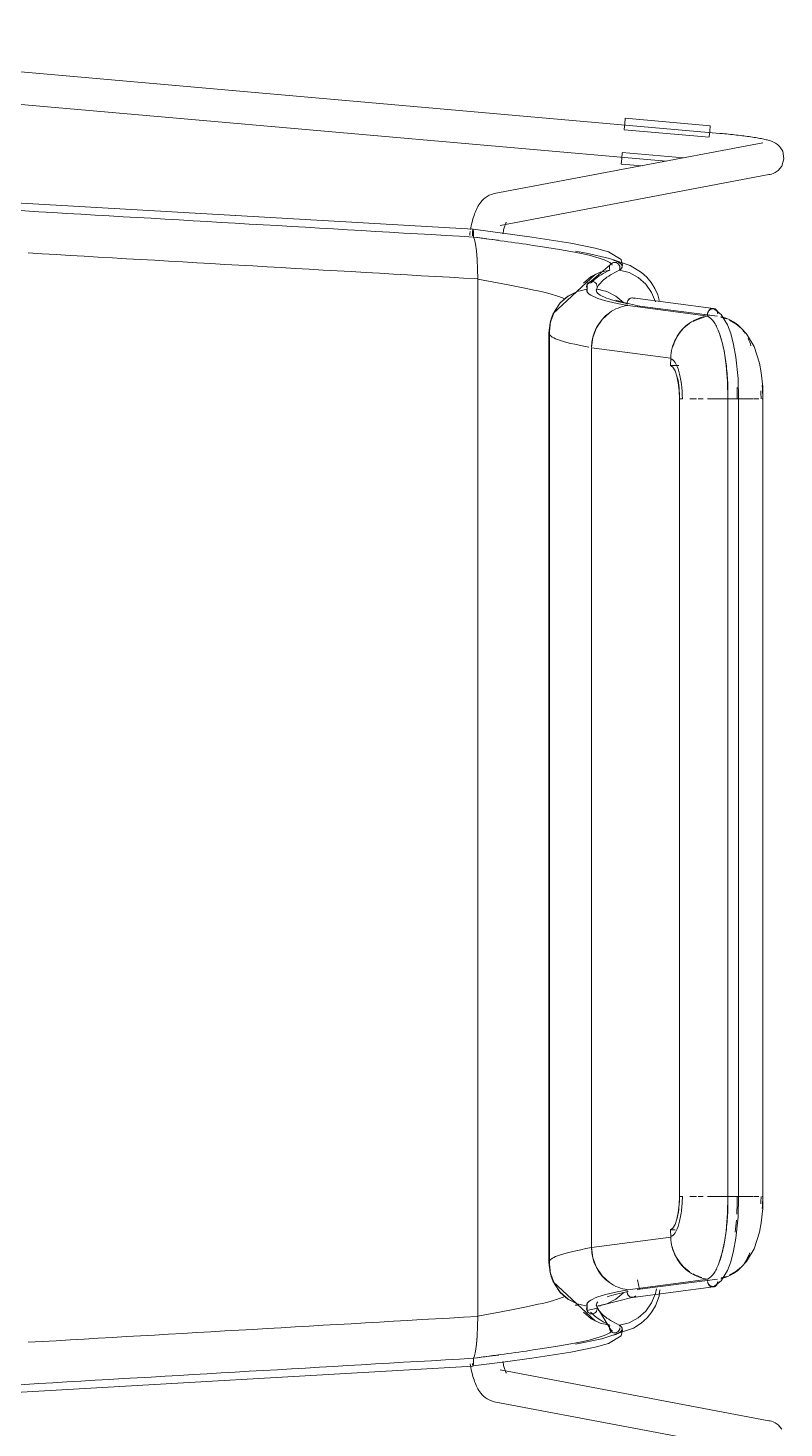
# Model space of a CAD drawing. Header units: millimetres. Extents: x 155927 to 295199, y -4084 to 97293.
# Drawn here: x 228215 to 228495, y 20969 to 21486 of the extents above; entities that cross this region are included whole.
import ezdxf

# ---------------------------------------------------------------- set-up
doc = ezdxf.new("R2010")
doc.units = ezdxf.units.MM
doc.header["$MEASUREMENT"] = 0
doc.layers.add('I-FURN', color=8, linetype='CONTINUOUS', lineweight=9)

msp = doc.modelspace()

# ---------------------------------------------------------------- linework, layer by layer
at = {"layer": 'I-FURN'}
for p, q in [((228471.19, 21447.33), (228027.87, 21486.28)), ((228026.82, 21474.33), (228451.32, 21437.03)), ((228435.81, 21448.8), (228435.99, 21450.86)), ((228435.99, 21450.86), (228436.17, 21452.91)), ((228436.17, 21452.91), (228467.58, 21450.15)), ((228467.58, 21450.15), (228467.4, 21448.11)), ((228487.04, 21443.85), (228387.75, 21425.04)), ((228435.8, 21448.68), (228467.21, 21445.92)), ((228467.4, 21448.11), (228467.22, 21446.04)), ((228471.35, 21447.32), (228471.19, 21447.33)), ((228472.1, 21447.25), (228471.35, 21447.32)), ((228472.85, 21447.18), (228472.1, 21447.25)), ((228473.6, 21447.11), (228472.85, 21447.18)), ((228474.34, 21447.04), (228473.6, 21447.11)), ((228475.08, 21446.96), (228474.34, 21447.04)), ((228475.81, 21446.88), (228475.08, 21446.96)), ((228476.54, 21446.8), (228475.81, 21446.88)), ((228477.26, 21446.72), (228476.54, 21446.8)), ((228477.97, 21446.64), (228477.26, 21446.72)), ((228478.66, 21446.55), (228477.97, 21446.64)), ((228479.35, 21446.47), (228478.66, 21446.55)), ((228480.03, 21446.38), (228479.35, 21446.47)), ((228480.69, 21446.29), (228480.03, 21446.38)), ((228481.34, 21446.2), (228480.69, 21446.29)), ((228481.97, 21446.11), (228481.34, 21446.2)), ((228482.59, 21446.02), (228481.97, 21446.11)), ((228483.2, 21445.93), (228482.59, 21446.02)), ((228483.78, 21445.84), (228483.2, 21445.93)), ((228484.35, 21445.75), (228483.78, 21445.84)), ((228484.9, 21445.66), (228484.35, 21445.75)), ((228485.44, 21445.56), (228484.9, 21445.66)), ((228485.95, 21445.47), (228485.44, 21445.56)), ((228486.45, 21445.37), (228485.95, 21445.47)), ((228486.92, 21445.28), (228486.45, 21445.37)), ((228487.38, 21445.18), (228486.92, 21445.28)), ((228487.83, 21445.08), (228487.38, 21445.18)), ((228488.25, 21444.98), (228487.83, 21445.08)), ((228488.67, 21444.88), (228488.25, 21444.98)), ((228489.07, 21444.77), (228488.67, 21444.88)), ((228489.46, 21444.66), (228489.07, 21444.77)), ((228489.86, 21444.53), (228489.46, 21444.66)), ((228490.26, 21444.39), (228489.86, 21444.53)), ((228490.69, 21444.22), (228490.26, 21444.39)), ((228491.17, 21444), (228490.69, 21444.22)), ((228491.73, 21443.7), (228491.17, 21444)), ((228434.86, 21438.04), (228435.04, 21440.11)), ((228457.66, 21438.24), (228435.06, 21440.23)), ((228492.43, 21443.22), (228491.73, 21443.7)), ((228493.34, 21442.37), (228492.43, 21443.22)), ((228494.38, 21440.71), (228493.34, 21442.37)), ((228494.86, 21437.95), (228494.38, 21440.71)), ((228434.68, 21436), (228434.86, 21438.04)), ((228434.68, 21436), (228442.58, 21435.3)), ((228492.71, 21433.62), (228491.62, 21432.88)), ((228494.03, 21435.2), (228492.71, 21433.62)), ((228494.03, 21435.2), (228494.86, 21437.95)), ((228379.9, 21411.85), (228047.99, 21431.14)), ((228389.98, 21413.25), (228489.27, 21432.06)), ((228489.69, 21432.15), (228489.27, 21432.06)), ((228490.2, 21432.29), (228489.69, 21432.15)), ((228490.82, 21432.5), (228490.2, 21432.29)), ((228491.62, 21432.88), (228490.82, 21432.5)), ((228384.38, 21423.5), (228383.79, 21422.99)), ((228385.07, 21423.98), (228384.38, 21423.5)), ((228385.86, 21424.42), (228385.07, 21423.98)), ((228386.76, 21424.78), (228385.86, 21424.42)), ((228387.75, 21425.04), (228386.76, 21424.78)), ((228380.68, 21418.11), (228380.46, 21417.53)), ((228380.92, 21418.68), (228380.68, 21418.11)), ((228381.17, 21419.24), (228380.92, 21418.68)), ((228381.44, 21419.79), (228381.17, 21419.24)), ((228381.73, 21420.33), (228381.44, 21419.79)), ((228382.06, 21420.87), (228381.73, 21420.33)), ((228382.42, 21421.4), (228382.06, 21420.87)), ((228382.82, 21421.94), (228382.42, 21421.4)), ((228383.27, 21422.47), (228382.82, 21421.94)), ((228383.79, 21422.99), (228383.27, 21422.47)), ((228379.25, 21413.12), (228379.12, 21412.44)), ((228379.39, 21413.79), (228379.25, 21413.12)), ((228379.55, 21414.44), (228379.39, 21413.79)), ((228379.71, 21415.09), (228379.55, 21414.44)), ((228379.88, 21415.72), (228379.71, 21415.09)), ((228380.06, 21416.33), (228379.88, 21415.72)), ((228380.26, 21416.94), (228380.06, 21416.33)), ((228380.46, 21417.53), (228380.26, 21416.94)), ((228391.53, 21412.8), (228391.42, 21412.43)), ((228391.64, 21413.13), (228391.53, 21412.8)), ((228391.74, 21413.44), (228391.64, 21413.13)), ((228391.85, 21413.71), (228391.74, 21413.44)), ((228391.94, 21413.94), (228391.85, 21413.71)), ((228392.03, 21414.13), (228391.94, 21413.94)), ((228392.1, 21414.29), (228392.03, 21414.13)), ((228392.15, 21414.37), (228392.1, 21414.29)), ((228392.19, 21414.45), (228392.15, 21414.37)), ((228392.21, 21414.47), (228392.19, 21414.45)), ((228378.77, 21410.33), (228378.67, 21409.6)), ((228378.87, 21411.04), (228378.77, 21410.33)), ((228379.12, 21412.44), (228378.99, 21411.74)), ((228379.69, 21410.48), (228379.68, 21409.99)), ((228379.68, 21409.99), (228379.69, 21410.48)), ((228379.68, 21409.99), (228379.69, 21409.49)), ((228379.69, 21409.49), (228379.68, 21409.99)), ((228379.72, 21410.93), (228379.69, 21410.48)), ((228379.69, 21410.48), (228379.72, 21410.93)), ((228379.75, 21411.31), (228379.72, 21410.93)), ((228379.72, 21410.93), (228379.75, 21411.31)), ((228379.8, 21411.6), (228379.75, 21411.31)), ((228379.75, 21411.31), (228379.8, 21411.6)), ((228379.8, 21411.6), (228379.85, 21411.79)), ((228379.85, 21411.78), (228379.8, 21411.6)), ((228379.9, 21411.85), (228379.85, 21411.78)), ((228379.85, 21411.79), (228379.9, 21411.85)), ((228379.9, 21411.85), (228391.76, 21410.29)), ((228379.95, 21411.77), (228379.9, 21411.85)), ((228379.9, 21411.85), (228379.95, 21411.78)), ((228379.95, 21411.78), (228380, 21411.59)), ((228380, 21411.58), (228379.95, 21411.77)), ((228380, 21411.59), (228380.05, 21411.29)), ((228380.05, 21411.28), (228380, 21411.58)), ((228380.05, 21411.29), (228380.08, 21410.9)), ((228380.08, 21410.9), (228380.05, 21411.28)), ((228380.1, 21410.44), (228380.08, 21410.9)), ((228380.08, 21410.9), (228380.1, 21410.45)), ((228380.09, 21408.98), (228380.11, 21409.45)), ((228380.11, 21409.45), (228380.09, 21408.98)), ((228380.09, 21408.98), (228380.49, 21408.08)), ((228380.49, 21408.08), (228380.09, 21408.98)), ((228380.1, 21410.45), (228380.11, 21409.95)), ((228380.11, 21409.95), (228380.1, 21410.44)), ((228380.11, 21409.45), (228380.11, 21409.95)), ((228380.11, 21409.95), (228380.11, 21409.45)), ((228380.49, 21408.08), (228380.85, 21406.34)), ((228380.85, 21406.33), (228380.49, 21408.08)), ((228391, 21410.7), (228390.91, 21410.21)), ((228391.11, 21411.17), (228391, 21410.7)), ((228391.21, 21411.62), (228391.11, 21411.17)), ((228391.32, 21412.04), (228391.21, 21411.62)), ((228391.42, 21412.43), (228391.32, 21412.04)), ((228391.76, 21410.29), (228401.68, 21408.94)), ((228401.68, 21408.94), (228409.7, 21407.76)), ((228409.7, 21407.76), (228416.02, 21406.72)), ((228380.85, 21406.33), (228381.16, 21403.87)), ((228381.17, 21403.84), (228380.85, 21406.33)), ((228381.17, 21403.84), (228381.4, 21400.78)), ((228381.41, 21400.74), (228381.17, 21403.84)), ((228416.02, 21406.72), (228425.04, 21404.92)), ((228421.88, 21403.01), (228417.81, 21403.74)), ((228430.4, 21401.12), (228421.88, 21403.01)), ((228425.04, 21404.92), (228430.03, 21403.51)), ((228430.03, 21403.51), (228434.67, 21400.74)), ((228381.4, 21400.74), (228381.56, 21397.26)), ((228381.56, 21397.2), (228381.41, 21400.74)), ((228381.56, 21397.2), (228381.62, 21393.51)), ((228381.62, 21393.43), (228381.56, 21397.2)), ((228431.43, 21399.41), (228422.01, 21391.29)), ((228430.32, 21397.76), (228430.41, 21398.25)), ((228430.41, 21398.25), (228430.32, 21397.76)), ((228430.35, 21397.26), (228430.32, 21397.76)), ((228430.32, 21397.76), (228430.35, 21397.26)), ((228430.5, 21396.79), (228430.35, 21397.26)), ((228430.35, 21397.26), (228430.5, 21396.79)), ((228438.03, 21398.44), (228430.4, 21401.12)), ((228430.41, 21398.25), (228430.62, 21398.7)), ((228430.62, 21398.7), (228430.41, 21398.25)), ((228430.62, 21398.7), (228430.93, 21399.08)), ((228430.93, 21399.08), (228430.62, 21398.7)), ((228430.93, 21399.08), (228431.34, 21399.37)), ((228431.34, 21399.37), (228430.93, 21399.08)), ((228431.16, 21399.26), (228431.37, 21399.39)), ((228431.34, 21399.37), (228431.8, 21399.55)), ((228431.8, 21399.55), (228431.34, 21399.37)), ((228431.8, 21399.55), (228432.28, 21399.61)), ((228432.28, 21399.61), (228431.8, 21399.55)), ((228432.28, 21399.61), (228432.77, 21399.53)), ((228432.77, 21399.54), (228432.28, 21399.61)), ((228433.22, 21399.34), (228432.77, 21399.54)), ((228432.77, 21399.53), (228433.22, 21399.34)), ((228433.22, 21399.34), (228433.61, 21399.04)), ((228433.62, 21399.04), (228433.22, 21399.34)), ((228433.61, 21399.04), (228433.92, 21398.65)), ((228433.92, 21398.65), (228433.62, 21399.04)), ((228433.92, 21398.65), (228434.12, 21398.2)), ((228434.12, 21398.2), (228433.92, 21398.65)), ((228434.15, 21397.2), (228433.98, 21396.73)), ((228433.99, 21396.73), (228434.15, 21397.21)), ((228434.12, 21398.2), (228434.19, 21397.7)), ((228434.19, 21397.7), (228434.12, 21398.2)), ((228434.19, 21397.7), (228434.15, 21397.2)), ((228434.15, 21397.21), (228434.19, 21397.7)), ((228434.67, 21400.74), (228435.2, 21398.56)), ((228435.2, 21398.56), (228434.91, 21397.64)), ((228442.14, 21395.94), (228438.03, 21398.44)), ((228381.62, 21010.03), (228381.62, 21393.43)), ((228381.62, 21393.43), (228381.62, 21010.03)), ((228425.23, 21395.3), (228409.54, 21380.7)), ((228423.56, 21394.36), (228420.72, 21391.96)), ((228420.72, 21391.96), (228423.56, 21394.35)), ((228422.51, 21392.07), (228422.19, 21391.69)), ((228422.2, 21391.68), (228422.51, 21392.07)), ((228422.51, 21392.07), (228422.91, 21392.36)), ((228422.91, 21392.36), (228422.51, 21392.07)), ((228422.91, 21392.36), (228423.37, 21392.55)), ((228423.37, 21392.55), (228422.91, 21392.36)), ((228423.86, 21392.62), (228423.37, 21392.55)), ((228423.37, 21392.55), (228423.86, 21392.61)), ((228426.88, 21396), (228423.56, 21394.36)), ((228423.56, 21394.35), (228426.89, 21395.99)), ((228424.35, 21392.55), (228423.86, 21392.62)), ((228423.86, 21392.61), (228424.35, 21392.55)), ((228424.35, 21392.55), (228424.81, 21392.36)), ((228424.81, 21392.36), (228424.35, 21392.55)), ((228424.81, 21392.36), (228425.22, 21392.07)), ((228425.22, 21392.07), (228424.81, 21392.36)), ((228425.22, 21392.07), (228425.53, 21391.68)), ((228425.53, 21391.69), (228425.22, 21392.07)), ((228430.5, 21396.79), (228426.88, 21396)), ((228426.89, 21395.99), (228430.5, 21396.79)), ((228437.62, 21395.83), (228433.99, 21396.73)), ((228440.94, 21394.09), (228437.62, 21395.83)), ((228443.76, 21391.61), (228440.94, 21394.09)), ((228444.1, 21394.2), (228442.14, 21395.94)), ((228445.79, 21392.22), (228444.1, 21394.2)), ((228447.16, 21390.03), (228445.79, 21392.22)), ((228412.13, 21384.62), (228415.01, 21387.13)), ((228415, 21387.13), (228412.13, 21384.62)), ((228418.4, 21388.88), (228415, 21387.13)), ((228415.01, 21387.13), (228418.39, 21388.88)), ((228422.11, 21389.78), (228418.4, 21388.88)), ((228421.99, 21391.24), (228421.91, 21390.74)), ((228421.91, 21390.74), (228421.99, 21391.23)), ((228421.95, 21390.24), (228421.91, 21390.74)), ((228421.91, 21390.74), (228421.95, 21390.25)), ((228421.95, 21390.25), (228422.11, 21389.78)), ((228422.11, 21389.77), (228421.95, 21390.24)), ((228422.19, 21391.69), (228421.99, 21391.24)), ((228421.99, 21391.23), (228422.2, 21391.68)), ((228422.14, 21391.59), (228422.09, 21388.71)), ((228425.73, 21391.24), (228425.53, 21391.69)), ((228425.53, 21391.68), (228425.73, 21391.23)), ((228425.78, 21390.24), (228425.61, 21389.77)), ((228425.61, 21389.77), (228427.04, 21389.54)), ((228425.62, 21389.78), (228425.78, 21390.25)), ((228429.33, 21388.88), (228425.62, 21389.78)), ((228425.9, 21390.45), (228425.72, 21390.02)), ((228425.82, 21390.74), (228425.73, 21391.24)), ((228425.73, 21391.23), (228425.81, 21390.74)), ((228425.81, 21390.74), (228425.78, 21390.24)), ((228425.78, 21390.25), (228425.82, 21390.74)), ((228432.73, 21387.13), (228429.33, 21388.88)), ((228435.6, 21384.62), (228432.73, 21387.13)), ((228445.94, 21388.53), (228443.76, 21391.61)), ((228447.34, 21385.01), (228445.94, 21388.53)), ((228448.19, 21387.66), (228447.16, 21390.03)), ((228448.85, 21385.15), (228448.19, 21387.66)), ((228410.13, 21381.8), (228408.41, 21377.34)), ((228409.96, 21381.48), (228412.13, 21384.62)), ((228412.13, 21384.62), (228409.96, 21381.49)), ((228432.69, 21385.62), (228435.13, 21384.87)), ((228435.13, 21384.87), (228441.42, 21383.49)), ((228436.98, 21385.09), (228436.9, 21384.6)), ((228436.9, 21384.6), (228436.94, 21384.11)), ((228437.17, 21385.55), (228436.98, 21385.09)), ((228437.09, 21383.64), (228466.79, 21379.79)), ((228437.47, 21385.93), (228437.17, 21385.55)), ((228437.86, 21386.22), (228437.47, 21385.93)), ((228438.3, 21386.41), (228437.86, 21386.22)), ((228438.77, 21386.48), (228438.3, 21386.41)), ((228439.24, 21386.41), (228438.77, 21386.48)), ((228439, 21386.47), (228468.78, 21382.61)), ((228439.68, 21386.23), (228439.24, 21386.41)), ((228440.64, 21383.62), (228470.33, 21379.77)), ((228469.27, 21382.25), (228471.66, 21380.36)), ((228408.41, 21377.34), (228407.97, 21373.59)), ((228408.59, 21377.92), (228408.12, 21374.12)), ((228408.12, 21374.12), (228408.6, 21377.91)), ((228409.96, 21381.49), (228408.59, 21377.92)), ((228408.6, 21377.91), (228409.96, 21381.48)), ((228409.54, 21380.7), (228408.83, 21378.78)), ((228427.59, 21378.52), (228425.51, 21375.4)), ((228430.33, 21381.01), (228427.59, 21378.52)), ((228464.37, 21380.54), (228469.14, 21379.92)), ((228471.66, 21380.36), (228473.96, 21376.53)), ((228473.96, 21376.53), (228475.15, 21373.36)), ((228474.77, 21378.23), (228477.04, 21376.9)), ((228477.04, 21376.9), (228479.11, 21375.23)), ((228407.97, 21373.59), (228407.97, 21068.79)), ((228408.12, 21029.34), (228408.12, 21374.12)), ((228408.12, 21374.12), (228408.12, 21029.34)), ((228424.19, 21371.86), (228423.72, 21368.28)), ((228425.51, 21375.4), (228424.19, 21371.86)), ((228471.01, 21373.32), (228470.82, 21373.83)), ((228471.89, 21370.49), (228471.01, 21373.32)), ((228475.15, 21373.36), (228476.23, 21369.32)), ((228479.11, 21375.23), (228480.94, 21373.25)), ((228480.94, 21373.25), (228483.81, 21368.53)), ((228423.72, 21368.09), (228452.99, 21364.23)), ((228423.72, 21035.38), (228423.72, 21368.09)), ((228423.72, 21368.09), (228423.72, 21035.38)), ((228472.69, 21366.99), (228471.89, 21370.49)), ((228473.52, 21361.56), (228472.69, 21366.99)), ((228476.23, 21369.32), (228477.1, 21364.61)), ((228483.81, 21368.53), (228485.83, 21362.38)), ((228452.99, 21364.23), (228452.93, 21361.51)), ((228455.93, 21361.51), (228452.93, 21361.51)), ((228452.93, 21361.51), (228453.79, 21360.87)), ((228474, 21355.57), (228473.52, 21361.56)), ((228477.1, 21364.61), (228477.9, 21356.72)), ((228485.83, 21362.38), (228486.48, 21358.89)), ((228453.79, 21360.87), (228454.58, 21359.52)), ((228454.58, 21359.52), (228455.25, 21357.54)), ((228455.25, 21357.54), (228455.76, 21355.05)), ((228477.9, 21356.72), (228478.05, 21349.16)), ((228486.48, 21358.89), (228487, 21353.68)), ((228455.76, 21355.05), (228456.08, 21352.2)), ((228456.08, 21352.2), (228456.18, 21349.16)), ((228474.08, 21349.16), (228474, 21355.57)), ((228487, 21353.68), (228487.08, 21349.16)), ((228456.18, 21349.16), (228456.18, 21054.31)), ((228456.24, 21054.31), (228456.24, 21349.16)), ((228460.1, 21349.16), (228462.56, 21349.16)), ((228463.08, 21349.16), (228464.92, 21349.16)), ((228466.55, 21349.16), (228470.11, 21349.16)), ((228474.11, 21349.16), (228470.3, 21349.16)), ((228470.3, 21349.16), (228474.11, 21349.16)), ((228474.08, 21349.16), (228474.08, 21054.31)), ((228474.09, 21349.16), (228478.05, 21349.16)), ((228474.2, 21349.16), (228474.09, 21349.16)), ((228474.42, 21349.16), (228474.2, 21349.16)), ((228474.75, 21349.16), (228474.42, 21349.16)), ((228475.17, 21349.16), (228474.75, 21349.16)), ((228475.64, 21349.16), (228475.17, 21349.16)), ((228476.14, 21349.16), (228475.64, 21349.16)), ((228476.63, 21349.16), (228476.14, 21349.16)), ((228477.09, 21349.16), (228476.63, 21349.16)), ((228477.48, 21349.16), (228477.09, 21349.16)), ((228477.78, 21349.16), (228477.48, 21349.16)), ((228477.98, 21349.16), (228477.78, 21349.16)), ((228480.83, 21349.16), (228477.8, 21349.16)), ((228477.8, 21349.16), (228480.82, 21349.16)), ((228478.05, 21349.16), (228477.98, 21349.16)), ((228478.05, 21054.31), (228478.05, 21349.16)), ((228480.99, 21349.16), (228483.56, 21349.16)), ((228483.84, 21349.16), (228485.59, 21349.16)), ((228486.78, 21349.16), (228487.07, 21349.16)), ((228487.08, 21349.16), (228486.91, 21349.16)), ((228487.08, 21054.31), (228487.08, 21349.16)), ((228407.97, 21068.79), (228407.97, 21029.88)), ((228456.08, 21051.27), (228455.76, 21048.42)), ((228456.18, 21054.31), (228456.08, 21051.27)), ((228462.56, 21054.31), (228460.1, 21054.31)), ((228464.92, 21054.31), (228463.08, 21054.31)), ((228470.11, 21054.31), (228466.55, 21054.31)), ((228470.3, 21054.31), (228474.11, 21054.31)), ((228474.11, 21054.31), (228470.3, 21054.31)), ((228474.01, 21048.08), (228474.08, 21054.31)), ((228478.05, 21054.31), (228474.2, 21054.31)), ((228474.2, 21054.31), (228474.42, 21054.31)), ((228474.42, 21054.31), (228474.75, 21054.31)), ((228474.75, 21054.31), (228475.17, 21054.31)), ((228475.17, 21054.31), (228475.64, 21054.31)), ((228475.64, 21054.31), (228476.14, 21054.31)), ((228476.14, 21054.31), (228476.63, 21054.31)), ((228476.63, 21054.31), (228477.09, 21054.31)), ((228477.09, 21054.31), (228477.48, 21054.31)), ((228477.48, 21054.31), (228477.78, 21054.31)), ((228477.78, 21054.31), (228477.98, 21054.31)), ((228477.8, 21054.31), (228480.83, 21054.31)), ((228480.82, 21054.31), (228477.8, 21054.31)), ((228477.9, 21046.75), (228478.05, 21054.31)), ((228477.98, 21054.31), (228478.05, 21054.31)), ((228483.56, 21054.31), (228480.99, 21054.31)), ((228485.59, 21054.31), (228483.84, 21054.31)), ((228487.07, 21054.31), (228486.78, 21054.31)), ((228486.91, 21054.31), (228487.08, 21054.31)), ((228487, 21049.79), (228487.08, 21054.31)), ((228455.25, 21045.93), (228454.58, 21043.94)), ((228455.76, 21048.42), (228455.25, 21045.93)), ((228473.47, 21041.52), (228474.01, 21048.08)), ((228477.1, 21038.86), (228477.9, 21046.75)), ((228486.48, 21044.58), (228487, 21049.79)), ((228453.79, 21042.59), (228452.93, 21041.95)), ((228452.93, 21041.95), (228454.59, 21041.95)), ((228452.93, 21041.95), (228452.99, 21039.24)), ((228454.58, 21043.94), (228453.79, 21042.59)), ((228472.88, 21037.51), (228473.47, 21041.52)), ((228483.81, 21034.93), (228485.83, 21041.08)), ((228485.83, 21041.08), (228486.48, 21044.58)), ((228452.99, 21039.24), (228423.72, 21035.38)), ((228423.72, 21035.38), (228424.19, 21031.61)), ((228471.91, 21033.07), (228472.88, 21037.51)), ((228476.23, 21034.14), (228477.1, 21038.86)), ((228480.94, 21030.22), (228483.81, 21034.93)), ((228408.41, 21026.13), (228407.97, 21029.88)), ((228424.19, 21031.61), (228425.51, 21028.06)), ((228470.82, 21029.64), (228471.91, 21033.07)), ((228473.96, 21026.93), (228475.15, 21030.1)), ((228475.15, 21030.1), (228476.23, 21034.14)), ((228479.11, 21028.24), (228480.94, 21030.22)), ((228408.6, 21025.55), (228408.12, 21029.34)), ((228408.12, 21029.34), (228408.59, 21025.55)), ((228410.13, 21021.66), (228408.41, 21026.13)), ((228408.59, 21025.55), (228409.96, 21021.98)), ((228409.96, 21021.98), (228408.6, 21025.55)), ((228409.54, 21022.76), (228408.83, 21024.69)), ((228425.51, 21028.06), (228427.59, 21024.95)), ((228427.59, 21024.95), (228430.33, 21022.46)), ((228471.66, 21023.1), (228473.96, 21026.93)), ((228474.77, 21025.24), (228477.04, 21026.57)), ((228477.04, 21026.57), (228479.11, 21028.24)), ((228425.23, 21008.16), (228409.54, 21022.76)), ((228412.13, 21018.85), (228409.96, 21021.98)), ((228409.96, 21021.98), (228412.13, 21018.84)), ((228436.94, 21019.36), (228436.9, 21018.86)), ((228437.09, 21019.83), (228466.79, 21023.67)), ((228468.78, 21020.85), (228439, 21017)), ((228470.33, 21023.69), (228440.64, 21019.85)), ((228441.42, 21019.97), (228440.73, 21023.46)), ((228447.7, 21020.2), (228447.33, 21018.46)), ((228447.34, 21018.45), (228447.7, 21020.19)), ((228448.67, 21017.46), (228448.97, 21019.73)), ((228464.54, 21022.94), (228466.8, 21023.24)), ((228469.27, 21021.21), (228471.66, 21023.1)), ((228415.01, 21016.34), (228412.13, 21018.85)), ((228412.13, 21018.84), (228415, 21016.33)), ((228415, 21016.33), (228418.4, 21014.58)), ((228418.39, 21014.59), (228415.01, 21016.34)), ((228418.4, 21014.58), (228422.11, 21013.69)), ((228422.14, 21011.88), (228422.09, 21014.76)), ((228425.62, 21013.69), (228429.33, 21014.58)), ((228439.08, 21017.01), (228427.46, 21014.05)), ((228429.33, 21014.58), (228432.73, 21016.33)), ((228432.73, 21016.33), (228435.6, 21018.84)), ((228436.9, 21018.86), (228436.98, 21018.37)), ((228436.98, 21018.37), (228437.17, 21017.92)), ((228437.17, 21017.92), (228437.47, 21017.54)), ((228437.47, 21017.54), (228437.86, 21017.24)), ((228437.86, 21017.24), (228438.3, 21017.05)), ((228438.3, 21017.05), (228438.77, 21016.98)), ((228438.77, 21016.98), (228439.24, 21017.05)), ((228439.24, 21017.05), (228439.68, 21017.24)), ((228439.68, 21017.24), (228440.06, 21017.53)), ((228443.76, 21011.85), (228445.94, 21014.94)), ((228445.94, 21014.94), (228447.34, 21018.45)), ((228447.38, 21013.86), (228448.67, 21017.46)), ((228381.56, 21006.26), (228381.62, 21010.03)), ((228381.62, 21009.95), (228381.56, 21006.26)), ((228423.56, 21009.11), (228420.72, 21011.51)), ((228420.72, 21011.51), (228423.56, 21009.1)), ((228421.91, 21012.72), (228421.95, 21013.22)), ((228421.95, 21013.22), (228421.91, 21012.72)), ((228421.99, 21012.23), (228421.91, 21012.72)), ((228421.91, 21012.72), (228421.99, 21012.23)), ((228421.95, 21013.22), (228422.11, 21013.69)), ((228422.11, 21013.69), (228421.95, 21013.22)), ((228422.2, 21011.78), (228421.99, 21012.23)), ((228421.99, 21012.23), (228422.19, 21011.78)), ((228422.01, 21012.17), (228425.9, 21013.01)), ((228422.19, 21011.78), (228422.51, 21011.4)), ((228422.51, 21011.4), (228422.2, 21011.78)), ((228422.91, 21011.11), (228422.51, 21011.4)), ((228422.51, 21011.4), (228422.91, 21011.1)), ((228423.37, 21010.92), (228422.91, 21011.11)), ((228422.91, 21011.1), (228423.37, 21010.91)), ((228423.86, 21010.85), (228423.37, 21010.92)), ((228423.37, 21010.91), (228423.86, 21010.85)), ((228426.89, 21007.47), (228423.56, 21009.11)), ((228423.56, 21009.1), (228426.88, 21007.46)), ((228424.35, 21010.92), (228423.86, 21010.85)), ((228423.86, 21010.85), (228424.35, 21010.91)), ((228424.81, 21011.11), (228424.35, 21010.92)), ((228424.35, 21010.91), (228424.81, 21011.1)), ((228425.22, 21011.4), (228424.81, 21011.11)), ((228424.81, 21011.1), (228425.22, 21011.4)), ((228425.53, 21011.78), (228425.22, 21011.4)), ((228425.22, 21011.4), (228425.53, 21011.78)), ((228425.73, 21012.23), (228425.53, 21011.78)), ((228425.53, 21011.78), (228425.73, 21012.23)), ((228427.46, 21014.05), (228425.6, 21013.72)), ((228427.04, 21013.92), (228425.61, 21013.69)), ((228425.61, 21013.69), (228425.78, 21013.22)), ((228425.78, 21013.22), (228425.62, 21013.69)), ((228431.43, 21004.05), (228425.72, 21013.44)), ((228425.81, 21012.72), (228425.73, 21012.23)), ((228425.73, 21012.23), (228425.82, 21012.72)), ((228425.78, 21013.22), (228425.81, 21012.72)), ((228425.82, 21012.72), (228425.78, 21013.22)), ((228437.62, 21007.63), (228440.94, 21009.37)), ((228440.94, 21009.37), (228443.76, 21011.85)), ((228442.02, 21007.43), (228444.26, 21009.42)), ((228444.26, 21009.42), (228446.04, 21011.59)), ((228446.04, 21011.59), (228447.38, 21013.86)), ((228381.56, 21006.2), (228381.4, 21002.73)), ((228381.41, 21002.73), (228381.56, 21006.26)), ((228426.88, 21007.46), (228430.5, 21006.68)), ((228430.5, 21006.68), (228426.89, 21007.47)), ((228427.48, 21001.63), (228439.19, 21005.62)), ((228430.32, 21005.71), (228430.35, 21006.21)), ((228430.35, 21006.2), (228430.32, 21005.7)), ((228430.41, 21005.22), (228430.32, 21005.71)), ((228430.32, 21005.7), (228430.41, 21005.21)), ((228430.35, 21006.21), (228430.5, 21006.68)), ((228430.5, 21006.68), (228430.35, 21006.2)), ((228430.62, 21004.77), (228430.41, 21005.22)), ((228430.41, 21005.21), (228430.62, 21004.76)), ((228430.93, 21004.39), (228430.62, 21004.77)), ((228430.62, 21004.76), (228430.93, 21004.38)), ((228431.34, 21004.1), (228430.93, 21004.39)), ((228430.93, 21004.38), (228431.34, 21004.1)), ((228431.8, 21003.92), (228431.34, 21004.1)), ((228431.34, 21004.1), (228431.8, 21003.91)), ((228432.28, 21003.86), (228431.8, 21003.92)), ((228431.8, 21003.91), (228432.28, 21003.85)), ((228432.77, 21003.93), (228432.28, 21003.86)), ((228432.28, 21003.85), (228432.77, 21003.93)), ((228433.22, 21004.13), (228432.77, 21003.93)), ((228432.77, 21003.93), (228433.22, 21004.12)), ((228433.61, 21004.43), (228433.22, 21004.13)), ((228433.22, 21004.12), (228433.62, 21004.42)), ((228433.92, 21004.81), (228433.61, 21004.43)), ((228433.62, 21004.42), (228433.92, 21004.81)), ((228434.12, 21005.27), (228433.92, 21004.81)), ((228433.92, 21004.81), (228434.12, 21005.27)), ((228433.98, 21006.73), (228434.15, 21006.26)), ((228433.99, 21006.73), (228437.62, 21007.63)), ((228434.15, 21006.26), (228433.99, 21006.73)), ((228434.19, 21005.76), (228434.12, 21005.27)), ((228434.12, 21005.27), (228434.19, 21005.76)), ((228434.67, 21002.72), (228435.2, 21004.91)), ((228435.2, 21004.91), (228434.91, 21005.82)), ((228439.19, 21005.62), (228442.02, 21007.43)), ((228380.85, 20997.13), (228381.17, 20999.63)), ((228381.16, 20999.59), (228380.85, 20997.13)), ((228381.17, 20999.63), (228381.41, 21002.73)), ((228381.4, 21002.68), (228381.17, 20999.62)), ((228417.81, 20999.72), (228427.48, 21001.63)), ((228425.04, 20998.55), (228430.03, 20999.95)), ((228430.03, 20999.95), (228434.67, 21002.72)), ((228380.49, 20995.38), (228380.09, 20994.48)), ((228380.09, 20994.48), (228380.49, 20995.38)), ((228380.11, 20994.01), (228380.09, 20994.48)), ((228380.09, 20994.48), (228380.11, 20994.01)), ((228380.1, 20993.02), (228380.11, 20993.51)), ((228380.11, 20993.51), (228380.1, 20993.02)), ((228380.11, 20993.51), (228380.11, 20994.01)), ((228380.11, 20994.01), (228380.11, 20993.51)), ((228380.49, 20995.38), (228380.85, 20997.13)), ((228380.85, 20997.12), (228380.49, 20995.38)), ((228391.76, 20993.17), (228401.68, 20994.53)), ((228401.68, 20994.53), (228409.7, 20995.71)), ((228409.7, 20995.71), (228416.02, 20996.74)), ((228416.02, 20996.74), (228425.04, 20998.55)), ((228379.9, 20991.61), (228047.99, 20972.33)), ((228378.99, 20991.72), (228378.87, 20992.42)), ((228379.12, 20991.03), (228378.99, 20991.72)), ((228379.25, 20990.35), (228379.12, 20991.03)), ((228379.39, 20989.68), (228379.25, 20990.35)), ((228379.55, 20989.02), (228379.39, 20989.68)), ((228379.71, 20988.38), (228379.55, 20989.02)), ((228379.88, 20987.75), (228379.71, 20988.38)), ((228379.72, 20992.53), (228379.75, 20992.15)), ((228379.75, 20992.15), (228379.72, 20992.53)), ((228379.75, 20992.15), (228379.8, 20991.86)), ((228379.8, 20991.86), (228379.75, 20992.15)), ((228379.85, 20991.68), (228379.9, 20991.62)), ((228379.9, 20991.61), (228379.85, 20991.68)), ((228379.9, 20991.62), (228391.76, 20993.17)), ((228380, 20991.88), (228380.05, 20992.18)), ((228380.05, 20992.18), (228380, 20991.88)), ((228380.05, 20992.18), (228380.08, 20992.57)), ((228380.08, 20992.56), (228380.05, 20992.18)), ((228380.08, 20992.57), (228380.1, 20993.02)), ((228380.1, 20993.02), (228380.08, 20992.56)), ((228489.27, 20971.4), (228389.98, 20990.21)), ((228391, 20992.76), (228390.91, 20993.26)), ((228391.11, 20992.29), (228391, 20992.76)), ((228391.21, 20991.85), (228391.11, 20992.29)), ((228391.32, 20991.43), (228391.21, 20991.85)), ((228391.42, 20991.03), (228391.32, 20991.43)), ((228391.53, 20990.67), (228391.42, 20991.03)), ((228391.64, 20990.33), (228391.53, 20990.67)), ((228391.74, 20990.03), (228391.64, 20990.33)), ((228391.85, 20989.76), (228391.74, 20990.03)), ((228391.94, 20989.53), (228391.85, 20989.76)), ((228392.03, 20989.33), (228391.94, 20989.53)), ((228392.1, 20989.18), (228392.03, 20989.33)), ((228392.15, 20989.09), (228392.1, 20989.18)), ((228392.19, 20989.02), (228392.15, 20989.09)), ((228392.21, 20988.99), (228392.19, 20989.02)), ((228380.06, 20987.13), (228379.88, 20987.75)), ((228380.26, 20986.53), (228380.06, 20987.13)), ((228380.46, 20985.94), (228380.26, 20986.53)), ((228380.68, 20985.35), (228380.46, 20985.94)), ((228380.92, 20984.78), (228380.68, 20985.35)), ((228381.17, 20984.22), (228380.92, 20984.78)), ((228381.44, 20983.67), (228381.17, 20984.22)), ((228381.73, 20983.14), (228381.44, 20983.67)), ((228382.06, 20982.6), (228381.73, 20983.14)), ((228382.42, 20982.06), (228382.06, 20982.6)), ((228382.82, 20981.53), (228382.42, 20982.06)), ((228383.27, 20981), (228382.82, 20981.53)), ((228383.79, 20980.48), (228383.27, 20981)), ((228384.38, 20979.97), (228383.79, 20980.48)), ((228385.07, 20979.48), (228384.38, 20979.97)), ((228385.86, 20979.05), (228385.07, 20979.48)), ((228386.76, 20978.68), (228385.86, 20979.05)), ((228387.75, 20978.42), (228386.76, 20978.68)), ((228387.75, 20978.42), (228487.04, 20959.61)), ((228489.69, 20971.31), (228489.27, 20971.4)), ((228490.2, 20971.18), (228489.69, 20971.31)), ((228490.82, 20970.96), (228490.2, 20971.18)), ((228491.62, 20970.59), (228490.82, 20970.96)), ((228492.71, 20969.84), (228491.62, 20970.59)), ((228494.03, 20968.26), (228492.71, 20969.84))]:
    msp.add_line(p, q, dxfattribs=at)
for centre, major_axis, ratio, start_param, end_param in [((228438.78, 21367.96), (0, 15.78), 0.955139, 0.354206, 0.595753), ((228438.78, 21367.96), (0, 15.78), 0.955139, 0.112537, 0.354036), ((228438.77, 21384.52), (0, 1.96), 0.955139, 5.775592, 8.064923), ((228438.78, 21367.96), (0, 15.78), 0.955139, 0.595876, 1.550147), ((228482.81, 21349.16), (0, 12.4), 0.287441, 4.712389, 4.950404), ((228471.33, 21349.16), (-15.75, 0), 0.000004, 5.8107, 5.99294), ((228471.33, 21054.31), (-15.75, 0), 0.000004, 0.290246, 0.472486), ((228482.81, 21054.31), (0, 12.4), 0.287441, 4.492176, 4.712389), ((228438.78, 21035.51), (0, 15.78), 0.955139, 1.579038, 2.545717), ((228438.78, 21035.51), (0, 15.78), 0.955139, 2.545839, 2.787386), ((228438.78, 21035.51), (0, 15.78), 0.955139, 2.787556, 3.029056), ((228438.77, 21018.95), (0, 1.96), 0.955139, 1.359855, 3.903556)]:
    msp.add_ellipse(centre, major_axis=major_axis, ratio=ratio, start_param=start_param, end_param=end_param, dxfattribs=at)
for points in [[(228048.09, 21428.3), (228103.49, 21425.08), (228214.26, 21418.64), (228324.85, 21412.2), (228380.09, 21408.98)], [(228389.26, 21407.81), (228386.23, 21408.19), (228383.16, 21408.58), (228380.1, 21408.97)], [(228215.38, 21403.1), (228270.84, 21399.9), (228326.26, 21396.71), (228381.62, 21393.51)], [(228437.09, 21383.64), (228431.59, 21384.66), (228423.53, 21386.71), (228421.56, 21388.75), (228422.11, 21389.77)], [(228466.79, 21379.79), (228465.55, 21379.64), (228463.18, 21379.06), (228459.84, 21377.3), (228457, 21374.77), (228454.81, 21371.62), (228453.39, 21368.02), (228453.03, 21365.52), (228452.99, 21364.23)], [(228461.28, 21377.81), (228462.54, 21378.5), (228463.91, 21378.91), (228465.29, 21379.24)], [(228466.64, 21380.06), (228466.62, 21380.14), (228466.61, 21380.3), (228466.61, 21380.47), (228466.61, 21380.55)], [(228466.79, 21379.59), (228467.51, 21379.24), (228468.92, 21377.93), (228470.82, 21374.23), (228472.34, 21369.16), (228473.45, 21363.01), (228474.08, 21356.16), (228474.16, 21351.5), (228474.11, 21349.16)], [(228471.75, 21379.31), (228472.4, 21379.15), (228473.05, 21378.95), (228473.68, 21378.71)], [(228408.12, 21374.12), (228408.02, 21373.95), (228407.97, 21373.77), (228407.97, 21373.59)], [(228482.64, 21368.76), (228482.38, 21369.72), (228482.03, 21370.65), (228481.6, 21371.54)], [(228453.01, 21363.98), (228454.12, 21363.73), (228456.29, 21360.34), (228457.25, 21352.95), (228457.31, 21349.16)], [(228456.23, 21350), (228456.18, 21352.78), (228455.91, 21355.92), (228455.3, 21357.54)], [(228477.5, 21353.42), (228477.53, 21352.01), (228477.54, 21350.59), (228477.51, 21349.16)], [(228486.77, 21354.13), (228486.93, 21352.55), (228487, 21350.87), (228486.99, 21349.16)], [(228457.31, 21054.31), (228457.28, 21052.41), (228457.02, 21048.68), (228456.06, 21043.88), (228454.66, 21040.56), (228453.56, 21039.61), (228453.01, 21039.48)], [(228455.3, 21045.93), (228455.84, 21047.99), (228456.13, 21050.7), (228456.22, 21053.47)], [(228477.51, 21054.31), (228477.55, 21052.09), (228477.52, 21049.89), (228477.41, 21047.71)], [(228486.99, 21054.31), (228487, 21052.73), (228486.92, 21051.23), (228486.79, 21049.8)], [(228477.27, 21045.5), (228477.16, 21044.02), (228477.01, 21042.57), (228476.84, 21041.15)], [(228452.99, 21039.24), (228453.03, 21037.94), (228453.39, 21035.44), (228454.81, 21031.84), (228457, 21028.69), (228459.84, 21026.17), (228463.18, 21024.4), (228465.55, 21023.82), (228466.79, 21023.67)], [(228407.97, 21029.88), (228407.97, 21029.7), (228408.02, 21029.52), (228408.12, 21029.34)], [(228464.52, 21024.33), (228463.4, 21024.64), (228462.3, 21025.08), (228461.27, 21025.65)], [(228470.75, 21029.47), (228470.18, 21028), (228468.92, 21025.54), (228467.51, 21024.23), (228466.79, 21023.88)], [(228473.67, 21024.76), (228473.02, 21024.5), (228472.34, 21024.34), (228471.66, 21024.2)], [(228437.09, 21019.83), (228431.59, 21018.81), (228423.53, 21016.76), (228421.56, 21014.71), (228422.11, 21013.69)], [(228419.05, 21014.25), (228418.59, 21014.19), (228418.12, 21014.14), (228417.65, 21014.08)], [(228426.01, 21015.3), (228425.46, 21014.76), (228425.33, 21014.23), (228425.61, 21013.69)], [(228437.3, 21019.2), (228434.18, 21018.54), (228431.26, 21017.88), (228429.54, 21017.23)], [(228381.62, 21009.95), (228326.26, 21006.76), (228270.84, 21003.56), (228215.38, 21000.37)], [(228048.09, 20975.16), (228103.49, 20978.38), (228214.26, 20984.82), (228324.85, 20991.26), (228380.09, 20994.48)], [(228389.45, 20995.68), (228386.36, 20995.29), (228383.22, 20994.89), (228380.1, 20994.5)]]:
    msp.add_open_spline(points, degree=3, dxfattribs=at)
for points, knots in [([(228431.38, 21398.62), (228431.19, 21399.02), (228429.59, 21400.44), (228421.29, 21402.88), (228402.85, 21405.93), (228387.64, 21407.97), (228380.09, 21408.98)], [0.1500588, 0.1500588, 0.1500588, 0.1500588, 0.25, 0.5, 0.75, 1, 1, 1, 1]), ([(228433.99, 21396.73), (228435.54, 21397.76), (228435.31, 21399.04), (228432.29, 21400.32), (228431.56, 21400.58)], [0, 0, 0, 0, 0.25, 0.3133981, 0.3133981, 0.3133981, 0.3133981]), ([(228381.62, 21393.43), (228387, 21392.46), (228397.79, 21390.51), (228408.5, 21388.08), (228412.74, 21386.62), (228413.89, 21386.13)], [0, 0, 0, 0, 0.25, 0.5, 0.625, 0.625, 0.625, 0.625]), ([(228423.37, 21391.9), (228423.76, 21392.36), (228425.43, 21393.99), (228428.09, 21395.62), (228430.5, 21396.79)], [0.303693, 0.303693, 0.303693, 0.303693, 0.5, 1, 1, 1, 1]), ([(228425.9, 21390.45), (228426.37, 21391.39), (228428.15, 21393.48), (228431.58, 21395.57), (228433.98, 21396.73)], [0.0974621, 0.0974621, 0.0974621, 0.0974621, 0.5, 1, 1, 1, 1]), ([(228437, 21384.33), (228433.29, 21385.12), (228426.8, 21386.94), (228425.07, 21388.75), (228425.61, 21389.77)], [0.1122148, 0.1122148, 0.1122148, 0.1122148, 0.5, 1, 1, 1, 1]), ([(228470.38, 21380.65), (228470.38, 21380.79), (228470.36, 21381.01), (228470.3, 21381.3), (228470.2, 21381.57), (228470.02, 21381.89), (228469.73, 21382.21), (228469.37, 21382.44), (228469.02, 21382.58), (228468.71, 21382.62), (228468.44, 21382.63), (228468.17, 21382.59), (228467.92, 21382.52), (228467.67, 21382.41), (228467.36, 21382.22), (228467.03, 21381.89), (228466.79, 21381.49), (228466.68, 21381.14), (228466.61, 21380.77), (228466.61, 21380.32), (228466.72, 21379.97), (228466.79, 21379.79)], [0.1111111, 0.1111111, 0.1111111, 0.1111111, 0.1666667, 0.1944444, 0.2222222, 0.2777778, 0.3333333, 0.3888889, 0.4444444, 0.4791667, 0.5138889, 0.5486111, 0.5833333, 0.6180556, 0.6527778, 0.7222222, 0.7916667, 0.8263889, 0.8611111, 0.9305556, 1, 1, 1, 1]), ([(228466.7, 21381.04), (228466.74, 21381.16), (228466.84, 21381.39), (228467.12, 21381.81), (228467.66, 21382.26), (228468.54, 21382.51), (228469.32, 21382.28), (228469.83, 21381.89), (228470.13, 21381.51), (228470.32, 21381.05), (228470.35, 21380.72), (228470.36, 21380.55)], [-0.8125, -0.8125, -0.8125, -0.8125, -0.765625, -0.71875, -0.625, -0.5, -0.375, -0.3125, -0.25, -0.1875, -0.125, -0.125, -0.125, -0.125]), ([(228453.7, 21368.3), (228454.01, 21369.35), (228455.42, 21372.67), (228457.76, 21375.82), (228459.92, 21376.96)], [-0.8089326, -0.8089326, -0.8089326, -0.8089326, -0.6666667, -0.3333333, -0.3333333, -0.3333333, -0.3333333]), ([(228480.46, 21373.51), (228480.19, 21373.91), (228479.15, 21375.28), (228476.99, 21377.29), (228474.14, 21378.89), (228472.2, 21379.36), (228471.43, 21379.53)], [0.434972, 0.434972, 0.434972, 0.434972, 0.5, 0.6666667, 0.8333333, 0.9407177, 0.9407177, 0.9407177, 0.9407177]), ([(228407.97, 21373.59), (228407.97, 21372.76), (228410.19, 21370.99), (228417.64, 21369.22), (228422.67, 21368.28)], [0.0892846, 0.0892846, 0.0892846, 0.0892846, 0.5, 0.9679217, 0.9679217, 0.9679217, 0.9679217]), ([(228474.11, 21054.31), (228474.16, 21051.96), (228474.08, 21047.31), (228473.45, 21040.46), (228472.36, 21034.35), (228471.35, 21031.13), (228470.82, 21029.64)], [0.0000052, 0.0000052, 0.0000052, 0.0000052, 0.1666667, 0.3333333, 0.5, 0.6602535, 0.6602535, 0.6602535, 0.6602535]), ([(228423.72, 21035.38), (228417.99, 21034.37), (228410.35, 21032.54), (228407.97, 21030.71), (228407.97, 21029.88)], [0, 0, 0, 0, 0.5, 0.9107153, 0.9107153, 0.9107153, 0.9107153]), ([(228459.92, 21026.51), (228457.86, 21027.94), (228455.35, 21030.88), (228453.79, 21034.46), (228453.54, 21035.7)], [-0.6666667, -0.6666667, -0.6666667, -0.6666667, -0.3333333, -0.1666667, -0.1666667, -0.1666667, -0.1666667]), ([(228480.22, 21029.6), (228480.74, 21030.33), (228481.46, 21031.58), (228482.09, 21032.91), (228482.29, 21033.43)], [0.5455526, 0.5455526, 0.5455526, 0.5455526, 0.6666667, 0.739481, 0.739481, 0.739481, 0.739481]), ([(228471.54, 21023.9), (228472.28, 21024.06), (228474.15, 21024.63), (228476.99, 21026.17), (228478.82, 21027.85), (228479.59, 21028.8)], [0.0634811, 0.0634811, 0.0634811, 0.0634811, 0.1666667, 0.3333333, 0.5, 0.5, 0.5, 0.5]), ([(228466.62, 21022.82), (228466.62, 21022.68), (228466.65, 21022.45), (228466.73, 21022.16), (228466.84, 21021.89), (228467.04, 21021.58), (228467.34, 21021.26), (228467.71, 21021.02), (228468.07, 21020.89), (228468.38, 21020.84), (228468.66, 21020.84), (228468.92, 21020.87), (228469.17, 21020.94), (228469.41, 21021.06), (228469.71, 21021.25), (228470.02, 21021.57), (228470.24, 21021.97), (228470.34, 21022.32), (228470.37, 21022.59), (228470.38, 21022.75), (228470.38, 21022.82)], [0.1111111, 0.1111111, 0.1111111, 0.1111111, 0.1666667, 0.1944444, 0.2222222, 0.2777778, 0.3333333, 0.3888889, 0.4444444, 0.4791667, 0.5138889, 0.5486111, 0.5833333, 0.6180556, 0.6527778, 0.7222222, 0.7916667, 0.8263889, 0.8611111, 0.8888889, 0.8888889, 0.8888889, 0.8888889]), ([(228470.36, 21022.91), (228470.36, 21022.75), (228470.32, 21022.46), (228470.18, 21022.07), (228469.92, 21021.66), (228469.4, 21021.2), (228468.54, 21020.95), (228467.74, 21021.18), (228467.21, 21021.58), (228466.9, 21021.96), (228466.75, 21022.26), (228466.7, 21022.42)], [-0.875, -0.875, -0.875, -0.875, -0.8125, -0.765625, -0.71875, -0.625, -0.5, -0.375, -0.3125, -0.25, -0.1875, -0.1875, -0.1875, -0.1875]), ([(228413.89, 21017.33), (228412.74, 21016.84), (228408.5, 21015.39), (228397.79, 21012.95), (228387, 21011.01), (228381.62, 21010.03)], [0.375, 0.375, 0.375, 0.375, 0.5, 0.75, 1, 1, 1, 1]), ([(228423.37, 21011.56), (228423.76, 21011.1), (228425.43, 21009.47), (228428.09, 21007.85), (228430.5, 21006.68)], [0.3036932, 0.3036932, 0.3036932, 0.3036932, 0.5, 1, 1, 1, 1]), ([(228425.9, 21013.01), (228426.37, 21012.08), (228428.15, 21009.98), (228431.58, 21007.89), (228433.98, 21006.73)], [0.0974617, 0.0974617, 0.0974617, 0.0974617, 0.5, 1, 1, 1, 1]), ([(228431.38, 21004.85), (228431.19, 21004.44), (228429.59, 21003.02), (228421.29, 21000.58), (228402.85, 20997.53), (228387.64, 20995.5), (228380.09, 20994.48)], [0.1500589, 0.1500589, 0.1500589, 0.1500589, 0.25, 0.5, 0.75, 1, 1, 1, 1]), ([(228433.99, 21006.73), (228435.54, 21005.71), (228435.31, 21004.45), (228432.41, 21003.19), (228431.78, 21002.96)], [0, 0, 0, 0, 0.25, 0.3070827, 0.3070827, 0.3070827, 0.3070827])]:
    msp.add_open_spline(points, degree=3, knots=knots, dxfattribs=at)

doc.saveas('drawing.dxf')
